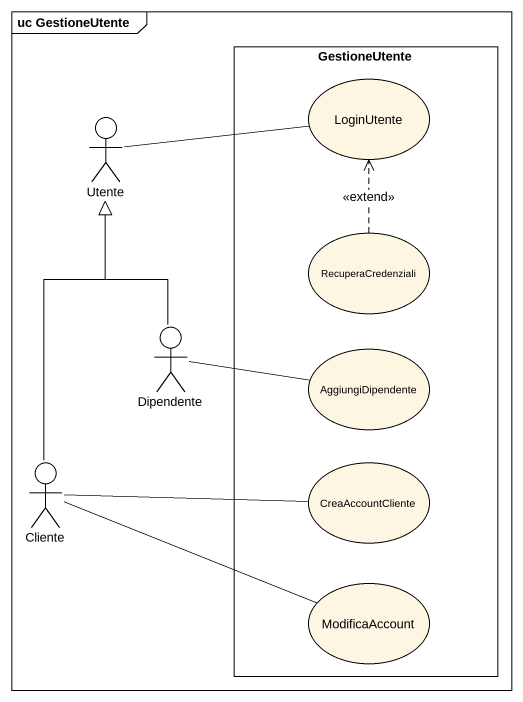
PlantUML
@startuml
mainframe uc GestioneUtente
rectangle GestioneUtente {
  usecase LoginUtente
  usecase RecuperaCredenziali
  usecase AggiungiDipendente
  usecase CreaAccountCliente
  usecase ModificaAccount
}
actor Utente
actor Dipendente
actor Cliente
Utente -right- LoginUtente
RecuperaCredenziali .up.> LoginUtente : <<extend>>
Dipendente -up-|> Utente
Dipendente -right- AggiungiDipendente
Cliente -up-|> Utente
Cliente -right- CreaAccountCliente
Cliente -right- ModificaAccount
@enduml
